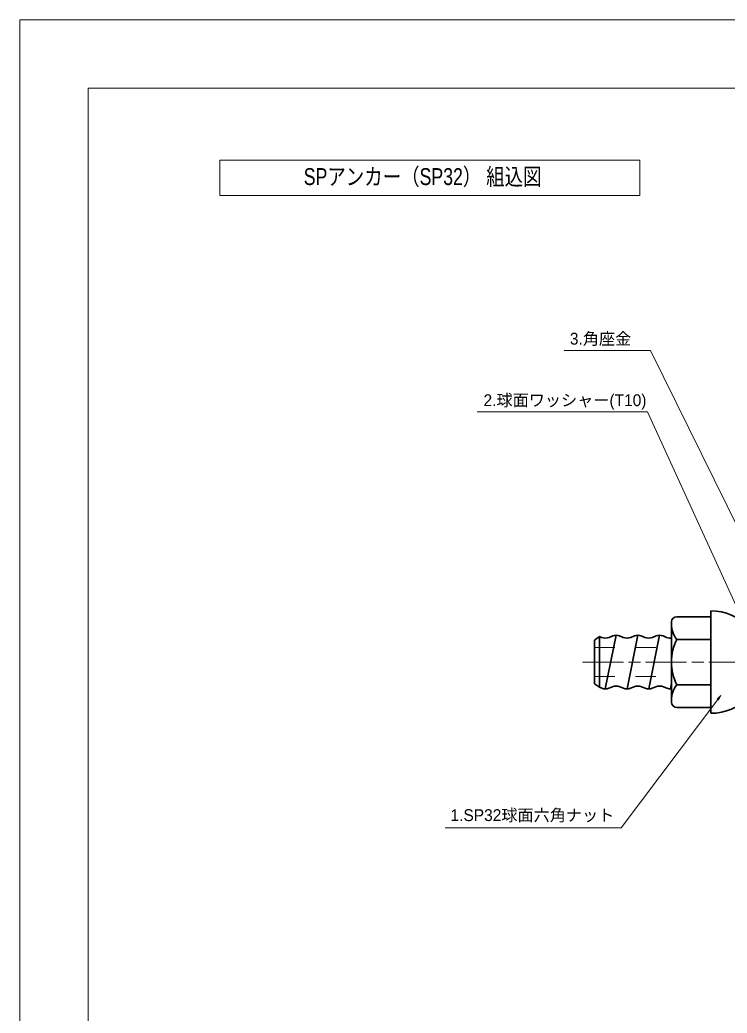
# Model space of a CAD drawing. Units: millimetres at full size, sheet at 1:2; details may follow other scales. Extents: x 0 to 1680, y 1377 to 2565.
# Drawn here: x 0 to 414, y 1983 to 2565 of the extents above; entities that cross this region are included whole.
import ezdxf
from ezdxf.enums import TextEntityAlignment as Align

# ---------------------------------------------------------------- set-up
doc = ezdxf.new("R2010")
doc.units = ezdxf.units.MM
doc.header["$LTSCALE"] = 2
doc.linetypes.add('CHAIN', pattern=[18.5, 12, -1.5, 3.5, -1.5])
doc.linetypes.add('DASHED_SPACED', pattern=[12, 6, -6])
for name, color, linetype, lineweight in [('1外形線', 7, 'Continuous', 35), ('3隠れ線', 2, 'DASHED_SPACED', 13), ('4中心線', 1, 'CHAIN', 13), ('6寸法線', 4, 'Continuous', 13), ('7 枠・タイトル', 7, 'Continuous', 13)]:
    doc.layers.add(name, color=color, linetype=linetype, lineweight=lineweight)
doc.styles.add('ＭＳ Ｐゴシック', font='')
doc.styles.get('ＭＳ Ｐゴシック').set_extended_font_data('MS PGothic')

# ---------------------------------------------------------------- blocks, each defined once
blk = doc.blocks.new('open_arrow')
at = {"color": 0, "linetype": 'Continuous', "lineweight": -2}
blk.add_lwpolyline([(7.5, 1.25), (0, 0), (7.5, -1.25)], dxfattribs=at)

msp = doc.modelspace()

# ---------------------------------------------------------------- linework, layer by layer
at = {"layer": '1外形線'}
for p, q in [((404.468, 2218.75), (404.468, 2158.75)), ((381.468, 2212.3), (381.468, 2165.2)), ((404.468, 2215.3), (384.468, 2215.3)), ((349.045, 2204.42), (342.695, 2173.08)), ((361.745, 2204.42), (355.395, 2173.08)), ((374.445, 2204.42), (368.095, 2173.08)), ((339.312, 2203.659), (336.312, 2201.485)), ((336.312, 2176.015), (336.312, 2201.485)), ((339.312, 2203.659), (340.466, 2203.199)), ((339.312, 2203.659), (339.312, 2174.007)), ((347.021, 2204.034), (344.924, 2203.199)), ((351.069, 2204.034), (353.166, 2203.199)), ((359.721, 2204.034), (357.624, 2203.199)), ((363.769, 2204.034), (365.866, 2203.199)), ((372.421, 2204.034), (370.324, 2203.199)), ((376.469, 2204.034), (378.566, 2203.199)), ((404.468, 2202.025), (384.468, 2202.025)), ((336.312, 2176.015), (339.312, 2174.007)), ((381.468, 2176.403), (380.795, 2173.08)), ((404.468, 2175.475), (384.468, 2175.475)), ((340.671, 2173.466), (339.312, 2174.007)), ((344.719, 2173.466), (346.816, 2174.3)), ((353.371, 2173.466), (351.274, 2174.3)), ((357.419, 2173.466), (359.516, 2174.3)), ((366.071, 2173.466), (363.974, 2174.3)), ((370.119, 2173.466), (372.216, 2174.3)), ((378.771, 2173.466), (376.674, 2174.3)), ((404.468, 2162.2), (384.468, 2162.2))]:
    msp.add_line(p, q, dxfattribs=at)
for centre, radius, start, end in [((404.468, 2188.75), 30, 42.83343, 90), ((384.468, 2212.3), 3, 90, 180), ((396.468, 2211.025), 15, 180, 216.8699), ((349.045, 2198.92), 5.5, 68.40525, 111.59475), ((361.745, 2198.92), 5.5, 68.40525, 111.59475), ((374.445, 2198.92), 5.5, 68.40525, 111.59475), ((342.695, 2208.77), 6, 248.19211, 291.80789), ((355.395, 2208.77), 6, 248.19211, 291.80789), ((368.095, 2208.77), 6, 248.19211, 291.80789), ((380.795, 2208.77), 6, 248.19211, 276.44271), ((412.339, 2188.75), 30.871, 154.53143, 180), ((412.339, 2188.75), 30.871, 180, 205.46858), ((396.468, 2166.475), 15, 143.1301, 180), ((342.695, 2178.58), 5.5, 248.40525, 291.59475), ((349.045, 2168.73), 6, 68.19211, 111.80789), ((355.395, 2178.58), 5.5, 248.40525, 291.59475), ((361.745, 2168.73), 6, 68.19211, 111.80789), ((368.095, 2178.58), 5.5, 248.40525, 291.59475), ((374.445, 2168.73), 6, 68.19211, 111.80789), ((380.795, 2178.58), 5.5, 248.40525, 277.03124), ((384.468, 2165.2), 3, 180, 270), ((404.468, 2188.75), 30, 270, 317.16657), ((404.498, 2188.75), 30, 270, 274.09604)]:
    msp.add_arc(centre, radius, start, end, dxfattribs=at)
at = {"layer": '3隠れ線'}
for p, q in [((336.312, 2197.25), (381.468, 2197.25)), ((336.312, 2180.25), (381.468, 2180.25))]:
    msp.add_line(p, q, dxfattribs=at)
at = {"layer": '4中心線'}
msp.add_line((329.308, 2188.75), (1370.775, 2188.75), dxfattribs=at)
at = {"layer": '6寸法線'}
for points in [[(430.453, 2247.136), (429.123, 2249.825), (369.073, 2371.278), (318.554, 2371.278)], [(421.597, 2216.806), (420.348, 2219.534), (367.313, 2335.346), (267.612, 2335.346)], [(410.303, 2169.142), (408.495, 2166.748), (351.892, 2091.748), (248.993, 2091.748)]]:
    msp.add_lwpolyline(points, dxfattribs=at)
at = {"layer": '7 枠・タイトル'}
for p, q in [((0, 2564.798), (0, 1376.798)), ((0, 2564.798), (1680, 2564.798)), ((40, 2524.798), (40, 1416.798)), ((40, 2524.798), (1640, 2524.798)), ((117.024, 2461.928), (117.024, 2482.727)), ((117.024, 2482.727), (362.952, 2482.727)), ((362.952, 2461.928), (362.952, 2482.727)), ((117.024, 2461.928), (362.952, 2461.928))]:
    msp.add_line(p, q, dxfattribs=at)

# ---------------------------------------------------------------- block references
at = {"layer": '6寸法線', "xscale": 0.4, "yscale": 0.4, "rotation": 233}
msp.add_blockref('open_arrow', (410.303, 2169.142), dxfattribs=at)

# ---------------------------------------------------------------- texts
at = {"layer": '6寸法線', "style": 'ＭＳ Ｐゴシック'}
for s, p in [('3.角座金', (321.969, 2372.55)), ('2.球面ワッシャー(T10)', (271.425, 2336.544)), ('1.SP32球面六角ナット', (252.102, 2093.585))]:
    msp.add_text(s, height=6.928, dxfattribs=at).set_placement(p, align=Align.BOTTOM_LEFT)
at = {"layer": '7 枠・タイトル', "style": 'ＭＳ Ｐゴシック', "width": 0.8}
msp.add_text('SPアンカー（SP32） 組込図', height=9.897, dxfattribs=at).set_placement((166.159, 2465.099), align=Align.BOTTOM_LEFT)

doc.saveas('drawing.dxf')
